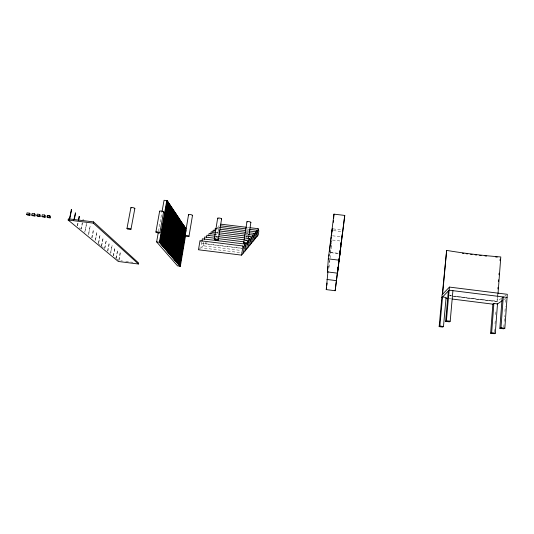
<?xml version="1.0" encoding="UTF-8"?>
<svg xmlns="http://www.w3.org/2000/svg" width="534" height="534" viewBox="0 0 534 534"><rect width="100%" height="100%" fill="white"/><g stroke="black" fill="none" stroke-linecap="round" stroke-linejoin="round"><path stroke-width="0.4" stroke-dasharray="2.67 2" d="M503.802 327.168L503.983 324.685M504.223 321.375L504.65 315.587M504.95 311.449L505.311 306.489M505.618 302.351L505.918 298.219M494.377 332.055L494.631 328.73M495.011 323.738L495.265 320.413M495.706 314.586L495.959 311.262M497.301 297.284L496.987 301.436A277.773 67.851 3.1 0 1 453.366 296.21M497.361 296.457L497.554 293.96M497.955 294.568L497.461 301.109A203.194 46.244 3.8 0 1 452.905 295.809M329.044 267.454L331.541 244.739M331.601 243.945L331.921 239.973L341.386 241.121M329.111 262.187L329.318 260.539M330.466 251.487L330.673 249.845M331.087 246.554L331.294 244.906M331.707 241.615L331.921 239.973M218.993 225.615L217.725 233.538L215.823 235.147M203.821 242.116L203.22 245.787L240.934 250.453M205.737 242.309L205.477 243.878L241.735 248.357M201.832 242.062L200.897 247.749L242.523 252.909M158.518 231.282L161.869 212.519M116.285 258.136L117.573 250.172L116.178 258.162M120.143 252.522L118.782 260.325M118.969 260.385L120.444 252.569M110.578 252.642L112.187 245.34L110.745 253.517M113.241 255.813L114.937 247.789L113.562 255.866M104.537 248.55L106.319 240.207L104.818 248.584M107.521 251.04L109.15 242.837M107.848 251.1L109.43 242.87M101.627 246.054L103.109 237.537L103.442 237.59M101.487 245.98L103.316 237.61M95.052 240.64L96.934 231.95L95.399 240.707M98.323 243.377L100.072 234.773L98.643 243.411M91.694 237.85L93.463 229.053M92.048 237.917L93.797 229.099M86.495 222.925L84.859 232.07M84.772 232.05L86.862 222.992M88.597 235.033L90.206 226.022L88.377 234.96M81.368 228.993L81.008 228.946L82.243 222.798M82.61 222.865L81.141 228.999M77.21 225.769L77.844 222.658M77.45 225.855L78.378 221.95M198.494 249.772L207.119 242.496M501.326 298.433L496.687 301.65L449.528 295.723M504.643 296.143L505.972 295.222M503.756 299.681L505.745 298.332M84.686 231.99L85.019 232.043M333.136 228.892L342.1 229.974M333.436 230.595L341.853 231.609M332.575 235.801L341.226 236.849M247.569 227.404L249.191 227.604M246.922 229.006L249.391 229.306M246.454 230.675L248.083 230.868M246.161 231.229L248.597 231.522M217.665 228.939L219.32 229.139M246.581 232.464L248.237 232.664M246.321 232.978L247.963 233.178M245.954 233.458L247.596 233.658M246.014 234.219L247.656 234.419M246.381 235.254L248.003 235.447M216.05 232.437L218.493 232.731M245.386 236.021L247.836 236.315M216.183 232.917L218.666 233.218M245.96 236.555L247.616 236.756M245.713 236.963L247.362 237.163M245.433 237.957L247.916 238.257M245.38 238.371L247.843 238.671M215.936 236.335L217.578 236.535M244.706 239.859L247.175 240.16M215.376 236.629L217.819 236.929M244.746 240.233L247.195 240.534M215.522 236.996L218.012 237.303M245.333 240.654L246.995 240.854M330.172 252.322L339.203 253.43M330.906 252.695L338.923 253.677M241.582 248.21L201.632 243.277L200.003 240.701M449.154 298.653L451.604 298.96M120.898 260.786L122.506 260.993M125.737 261.4L129.769 261.907M130.576 262.007L132.993 262.314M79.172 227.778L80.44 228.832M98.189 243.604L100.726 245.713M101.36 246.241L103.896 248.35M114.67 257.315L115.938 258.369M116.572 258.897L118.475 260.479M217.118 227.104L218.359 229.573M451.424 295.596A203.194 46.244 3.8 0 1 449.948 295.369M451.137 295.889A277.773 67.851 3.1 0 1 449.655 295.676M219.361 219.053A2.002 0.501 9.3 0 1 218.867 218.94"/><path stroke-width="0.8" d="M338.129 267.487L335.158 290.723L326.254 289.595L327.969 271.239M327.435 271.913L328.31 258.856L333.97 214.147L344.757 215.429L337.501 273.168L327.435 271.913L328.156 266.232M329.084 256.053L329.191 254.518M499.857 328.33L500.985 327.729L503.262 296.964L502.134 297.745L499.857 328.33L503.675 328.817L504.83 328.223L507.3 294.307L449.428 287.085L442.085 294.788L439.155 326.621L442.746 327.082L443.474 326.508L446.11 297.438L442.532 296.991L439.869 326.04L439.155 326.621M497.928 288.974L498.055 287.312M498.496 281.498L498.623 279.836M498.996 274.85L499.123 273.188M500.071 260.719L500.191 259.057M498.015 293.753L500.799 256.961A199.803 58.72 2.4 0 1 446.644 250.399L442.292 294.568M495.292 333.183L497.501 303.906L493.883 303.452L492.869 304.153L490.633 333.249L494.257 333.717L495.292 333.183L491.647 332.709L490.633 333.249M332.141 231.102L332.322 228.799L331.501 235.26M491.647 332.709L493.883 303.452M333.323 222.324L333.45 220.689M333.65 218.232L333.97 214.147M448.353 291.01L445.61 321.375L449.394 321.855L450.202 321.221L452.919 290.663M445.61 321.375L446.397 320.734L449.428 287.085M442.619 294.227L446.644 250.399M335.158 290.723L337.595 271.018M337.795 269.376L338.102 266.913M338.302 265.271L338.609 262.808M338.81 261.166L339.117 258.703M339.317 257.061L339.624 254.598M338.336 265.839L338.636 263.362M338.843 261.72L340.265 250.186M340.472 248.537L340.772 246.061M340.979 244.418L341.279 241.942M337.501 273.168L342.621 231.696M329.458 251.414L330.786 240.914M330.987 239.299L331.294 236.876M326.254 289.595L326.561 287.132M326.768 285.496L327.082 283.033M339.931 252.195L340.245 249.825M340.452 248.237L340.759 245.867M340.966 244.285L341.279 241.909M342.014 236.942L344.757 215.429M339.21 259.624L340.018 253.53M255.592 238.171L256.781 230.201L249.391 229.306M256.941 236.542L258.109 228.686L249.999 227.704M249.819 245.159L251.093 236.716L248.65 236.415M251.327 243.337L252.575 235.02L248.477 234.519M252.789 241.568L254.017 233.365L249.058 232.764M254.211 239.846L255.419 231.763L248.897 230.968M241.595 255.125L242.99 245.994L200.003 240.701L198.494 249.772L241.595 255.125L258.249 234.953L258.823 231.075L258.109 228.686M243.704 242.957L246.935 221.75M243.344 253.009L244.706 244.025L202.366 238.818L201.965 241.255M245.033 250.96L246.254 242.917M246.681 248.964L247.996 240.26L248.924 242.743M247.683 243.444L250.867 222.358M248.27 247.035L249.565 238.464L247.916 238.257M218.226 239.946A2.016 0.447 9.2 0 0 215.482 239.045A2.016 0.447 9.2 0 0 215.035 239.753A2.016 0.447 9.2 0 0 218.226 239.946L221.583 218.96M210.79 234.126L211.157 231.836L215.235 232.337M212.839 232.47L213.199 230.214L215.663 230.514M214.795 231.088L215.189 228.639L216.837 228.839M214.267 239.219L217.658 218.219M204.268 239.392L204.662 236.996L215.295 238.297M206.504 237.583L206.892 235.227L215.115 236.235M208.681 235.834L209.061 233.505L215.669 234.313M188.969 236.348A2.023 0.447 9.7 0 0 186.146 235.441A2.023 0.447 9.7 0 0 185.832 236.168A2.023 0.447 9.7 0 0 188.969 236.348L192.5 215.449M177.048 262.361L183.449 225.014L183.049 224.961L176.641 262.307L177.522 262.908L183.89 225.682L183.449 225.014M180.165 245.053L180.445 243.437M180.719 241.815L180.999 240.2M181.273 238.578L181.553 236.963M182.768 231.649L177.368 263.155L178.243 263.749L184.57 226.703L184.13 226.042L183.736 225.989L183.042 230.034M177.775 263.202L184.13 226.042M179.631 253.229L179.905 251.621M180.178 250.005L180.459 248.397M180.732 246.788L181.006 245.179M183.903 228.265L184.177 226.656L184.57 226.703M178.489 264.043L184.811 227.057L184.417 227.01L178.089 263.99L178.957 264.584L185.245 227.711L184.811 227.057M178.837 262.895L178.556 264.53L178.957 264.584M179.117 261.253L179.397 259.617M181.774 245.687L182.054 244.051M182.334 242.409L182.615 240.774M182.895 239.139L183.175 237.496M184.43 230.121L184.711 228.485M180.058 257.461L178.803 264.824L179.664 265.405L185.912 228.719L185.084 228.018M180.338 255.826L180.619 254.191M180.899 252.555L181.18 250.92M181.46 249.285L184.944 228.839M179.204 264.871L185.485 228.065M181.767 250.68L182.047 249.051M182.321 247.422L182.601 245.787M184.964 231.93L185.245 230.301M180.626 259.117L179.511 265.645L180.358 266.219L185.618 235.314M180.899 257.481L181.18 255.853M181.46 254.217L183.262 243.611M183.542 241.982L183.823 240.353M184.096 238.718L184.377 237.089M184.657 235.454L184.931 233.825M179.905 265.692L188.555 214.708M180.379 263.729L179.965 266.172L159.392 242.229L166.782 200.61L168.203 202.733M185.632 232.904L186.046 230.468M171.835 256.714L172.255 256.767L178.923 218.219L178.449 217.505L178.029 217.451L173.423 244.038M172.529 257.088L179.184 218.606L178.77 218.56L172.108 257.034L173.029 257.675L179.658 219.32L179.184 218.606M172.896 255.986L172.615 257.622L173.029 257.675M174.311 247.829L174.591 246.201M176.427 235.587L176.707 233.959M175.279 244.091L172.889 257.935L173.797 258.569L180.385 220.408L179.911 219.701L179.504 219.654L178.236 226.983M175.559 242.463L177.388 231.869M177.675 230.241L177.956 228.612M173.303 257.989L179.911 219.701M178.57 228.479L178.85 226.857M174.071 258.883L180.632 220.789L180.225 220.736L173.657 258.83L174.558 259.457L181.099 221.483L180.632 220.789M174.284 258.596L174.565 256.981M177.488 240.013L177.769 238.398M175.799 251.647L174.411 259.711L175.312 260.332L181.807 222.551L181.346 221.864L180.939 221.81L176.08 250.032M174.825 259.764L181.346 221.864M180.699 226.61L180.979 224.968M181.653 222.872L175.165 260.585L176.053 261.199L182.508 223.606L181.653 222.872L182.107 223.559M175.573 260.639L182.054 222.925M175.926 259.517L176.207 257.882M178.036 247.255L178.316 245.62M178.596 243.985L178.877 242.349M180.706 231.729L180.986 230.094M181.266 228.459L181.547 226.823M176.887 255.739L175.906 261.453L176.794 262.06L183.202 224.647L182.755 223.973L182.354 223.926L177.729 250.846M177.168 254.111L177.448 252.475M176.313 261.5L182.755 223.973M167.416 251.12L174.364 211.371L173.85 210.603L173.423 210.55L166.441 250.433L167.416 251.12L166.982 251.067M167.709 251.461L174.638 211.784L174.211 211.731L167.275 251.407L168.243 252.088L175.145 212.545L174.638 211.784M168.944 245.58L169.225 243.965M169.505 242.349L169.785 240.741M171.621 230.247L171.901 228.632M168.537 252.428L175.419 212.953L174.992 212.899L168.103 252.375L169.064 253.043L168.637 252.989M175.419 212.953L175.92 213.707L168.924 253.323L169.879 253.99L176.681 214.855L175.766 214.061M169.351 253.376L176.187 214.107M170.159 254.317L176.948 215.255L176.527 215.202L169.732 254.264L170.68 254.925L177.435 215.99L176.948 215.255M170.96 255.252L177.702 216.383L177.281 216.33L170.533 255.199L171.474 255.853L178.189 217.111L177.702 216.383M172.168 249.345L172.449 247.729M174.832 234.005L175.112 232.397M173.143 245.647L171.327 256.12L172.255 256.767M171.748 256.173L178.449 217.505M162.556 245.453L169.785 204.495L169.345 204.442L162.109 245.393L163.13 246.121L170.326 205.31L169.785 204.495M170.032 206.504L162.997 246.428L164.005 247.142L163.564 247.088M163.437 246.481L170.62 205.744L170.179 205.69M166.281 231.663L166.568 230.041M170.62 205.744L171.154 206.551L163.871 247.449L164.873 248.156L171.968 207.773L171 206.925M164.312 247.502L171.441 206.978M166.281 237.603L166.561 235.988M171.674 208.954L164.739 248.457L165.734 249.158L172.776 208.988L171.821 208.147M165.173 248.51L172.255 208.2M167.883 234.346L168.17 232.704M170.039 222.051L170.333 220.408M171.628 213.033L171.915 211.397M166.027 249.505L173.056 209.408L172.629 209.355L165.593 249.451L166.581 250.146L173.577 210.189L173.056 209.408M166.575 247.642L166.141 250.092L166.581 250.146M168.43 237.043L168.717 235.414M172.142 215.843L172.429 214.214M166.875 250.486L173.85 210.603M168.971 239.713L169.251 238.091M159.886 232.777A2.029 0.441 10.2 0 0 156.989 231.856A2.029 0.441 10.2 0 0 156.802 232.597A2.029 0.441 10.2 0 0 159.886 232.777L163.591 211.958M159.986 242.923L160.44 242.983L159.846 242.289L167.229 200.664L164.051 200.283L162.016 211.704M167.229 200.664L167.789 201.505L160.307 243.297L161.348 244.038L168.644 202.786L167.649 201.899M160.761 243.357L168.09 201.952M161.468 240.747L161.755 239.132M168.357 203.988L161.215 244.352L162.243 245.086L169.492 204.055L168.497 203.18M161.662 244.412L168.944 203.234M155.895 232.05L159.633 211.217M180.358 266.219L177.555 265.865L156.622 241.889L158.224 232.917M138.46 264.016L138.64 263.028L93.523 221.89L68.392 218.813L68.145 220.028L118.288 261.466L138.46 264.016L93.283 223.119L68.145 220.028M130.977 229.219L134.848 208.494M126.972 228.492L130.877 207.746M93.283 223.119L93.523 221.89M78.318 220.322L79.292 216.417L78.692 220.388M69.44 219.214L71.416 209.488M71.236 209.508L71.609 209.555L69.634 219.207L69.266 219.114M73.779 220.135L75.421 213.006M74.319 219.414L75.614 213.093L75.241 213.026M47.032 216.944L47.366 215.369L49.662 215.649L50.49 216.303L50.156 217.879L47.873 217.592L47.032 216.944L49.328 217.225L50.156 217.879M49.328 217.225L49.662 215.649M41.939 216.323L42.279 214.748L44.569 215.028L45.417 215.683L45.083 217.251L42.793 216.971L41.939 216.323L44.235 216.604L45.083 217.251M44.235 216.604L44.569 215.028M36.853 215.696L37.193 214.127L39.483 214.408L40.344 215.062L40.01 216.63L37.727 216.35L36.853 215.696L39.142 215.976L40.01 216.63M39.142 215.976L39.483 214.408M29.877 215.389L30.224 213.82L29.33 213.159L27.047 212.879L26.7 214.454L27.601 215.109L29.877 215.389L28.983 214.735L26.7 214.454M31.773 215.075L32.113 213.5L34.403 213.78L35.284 214.441L34.944 216.01L32.661 215.729L31.773 215.075L34.063 215.356L34.944 216.01M34.063 215.356L34.403 213.78M28.983 214.735L29.33 213.159M441.812 297.725L449.147 290.196L507.073 297.438M497.121 304.16L502.427 300.575M79.479 216.504L79.132 216.45M83.09 219.728L83.231 219.794M167.342 201.452L167.789 201.505M169.051 204.001L169.492 204.055M169.885 205.256L170.326 205.31M170.713 206.498L171.154 206.551M171.534 207.719L171.968 207.773M172.342 208.934L172.776 208.988M173.143 210.136L173.577 210.189M173.937 211.317L174.364 211.371M174.718 212.492L175.145 212.545M175.492 213.653L175.92 213.707M176.26 214.802L176.681 214.855M177.021 215.936L177.435 215.99M178.923 218.219L175.559 213.747M220.822 224.167L246.761 227.31M179.658 219.32L179.244 219.274L181.567 222.745M220.635 225.815L246.101 228.906M180.692 221.436L181.099 221.483M181.4 222.504L181.807 222.551M219.561 227.404L245.64 230.575M182.802 224.6L183.202 224.647M220.142 229.246L245.753 232.363M183.496 225.635L183.89 225.682M218.947 230.915L245.193 234.119M185.245 227.711L182.354 223.926M185.518 228.665L185.912 228.719M219.307 232.831L244.572 235.921M218.98 234.72L244.605 237.857M218.399 236.635L244.706 239.859M217.752 238.598L243.925 241.815M328.31 258.856L339.23 260.205M156.622 241.889L159.846 242.289M160.894 243.985L161.348 244.038M161.795 245.033L162.243 245.086M162.683 246.067L163.13 246.121M164.432 248.103L164.873 248.156M165.293 249.104L165.734 249.158M167.816 252.035L168.243 252.088M169.452 253.937L169.879 253.99M170.253 254.872L170.68 254.925M171.054 255.799L171.474 255.853M173.383 258.516L173.797 258.569M174.151 259.404L174.558 259.457M174.905 260.278L175.312 260.332M326.928 279.462L336.5 280.664M175.646 261.146L176.053 261.199M176.387 262.007L176.794 262.06M177.114 262.855L177.522 262.908M177.842 263.696L178.243 263.749M445.89 298.239L447.525 298.446M452.418 299.06L493.196 304.2M179.264 265.358L179.664 265.405M446.397 320.734L450.202 321.221M500.985 327.729L504.83 328.223M439.869 326.04L443.474 326.508M47.366 215.369L48.207 216.023M168.631 203.374L171.401 207.526M172.328 208.907L174.638 212.365M242.99 245.994L244.025 248.51M244.706 244.025L245.707 246.528M246.855 243.364L247.335 244.605M249.565 238.464L250.459 240.934M251.093 236.716L251.955 239.172M252.575 235.02L253.403 237.463M254.017 233.365L254.811 235.801M255.419 231.763L256.187 234.179M256.781 230.201L257.522 232.61M497.227 257.128A272.66 85.8 1.5 0 1 495.679 256.988M486.474 256.086A272.66 85.8 1.5 0 1 484.952 255.926M481.147 255.512A272.66 85.8 1.5 0 1 479.632 255.345M476.608 254.998A272.66 85.8 1.5 0 1 475.1 254.825M472.096 254.464A272.66 85.8 1.5 0 1 470.594 254.277M467.61 253.897A272.66 85.8 1.5 0 1 466.115 253.71M463.886 253.416A272.66 85.8 1.5 0 1 462.404 253.216M247.035 222.031A2.009 0.507 8.8 0 1 248.971 221.623A2.009 0.507 8.8 0 1 250.693 222.598M218.052 218.66A2.002 0.501 9.3 0 1 218.166 218.019A2.002 0.501 9.3 0 1 220.689 218.326A2.002 0.501 9.3 0 1 221.45 219.067M188.729 214.995A2.009 0.494 9.9 0 1 189.403 214.481A2.009 0.494 9.9 0 1 191.94 214.955A2.009 0.494 9.9 0 1 192.14 215.636M159.84 211.511A2.016 0.487 10.5 0 1 160.42 210.983A2.016 0.487 10.5 0 1 162.97 211.457A2.016 0.487 10.5 0 1 163.264 212.152M131.124 208.04A2.023 0.487 11 0 1 131.751 207.506A2.023 0.487 11 0 1 134.408 208.093A2.023 0.487 11 0 1 134.241 208.727M244.418 243.364A2.016 0.454 8.7 0 0 247.656 243.557A2.016 0.454 8.7 0 0 244.999 242.67A2.016 0.454 8.7 0 0 244.418 243.364M127.539 228.906A2.036 0.434 10.6 0 0 130.897 229.32A2.036 0.434 10.6 0 0 128.487 228.345A2.036 0.434 10.6 0 0 127.539 228.906"/></g></svg>
